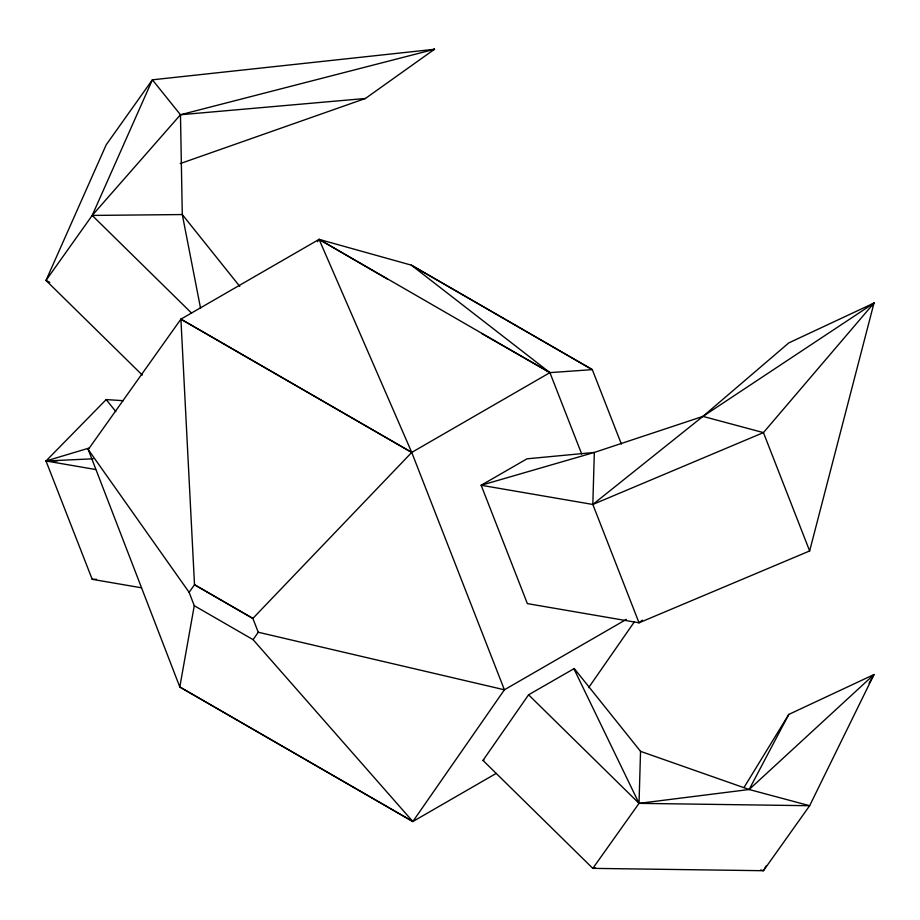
<?xml version="1.0" encoding="UTF-8"?>
<svg xmlns="http://www.w3.org/2000/svg" width="920" height="920" viewBox="0 0 920 920"><rect width="100%" height="100%" fill="white"/><g stroke="black" fill="none" stroke-linecap="round" stroke-linejoin="round"><path stroke-width="1.38" d="M592.825 504.459L594.331 452.444L702.949 416.392L874 303.048L809.646 550.953L639.032 622.806L527.367 603.612L481.16 485.265L526.964 458.827L594.331 452.444L481.16 485.265L592.825 504.459L763.439 432.607L874 303.048L788.796 342.907L702.949 416.392L592.825 504.459L639.032 622.806L642.367 620.137M640.538 751.352L639.032 803.356L592.825 868.365L482.988 760.403L528.574 694.807L574.252 668.541L640.538 751.352L749.144 789.509L809.646 805.713L874 674.556L788.796 714.414L744.004 787.508M621.368 444.049L592.307 369.633L411.332 265.144L319.091 239.372L180.906 319.148L88.228 449.523L189.117 592.331L194.269 605.705L179.802 686.998L412.838 821.537L496.248 773.386M142.29 375.061L46 280.427L92.207 215.429L152.386 79.81L434.47 49.289L365.424 98.474L180.228 163.587M528.574 694.807L639.032 803.356L749.144 789.509L788.796 714.414M872.643 305.566L874 303.048M766.256 865.72L763.439 870.711L592.825 868.365L595.643 868.008M869.067 683.307L874 674.556L749.144 789.509M412.838 821.537L253.092 639.664L258.255 632.247L252.862 618.424L194.511 584.74L180.906 319.148L411.734 452.421L504.401 689.793L412.838 821.537L179.802 686.998L88.228 449.523M588.627 687.654L634.409 621.782M317.434 241.695L319.091 239.372L549.918 372.634L592.307 369.633L411.332 265.144L549.918 372.634L581.681 453.985M189.117 592.331L194.511 584.74L252.862 618.424L411.734 452.421L549.918 372.634L481.666 333.5M191.567 313.087L92.207 215.429L180.469 114.747L434.47 49.289L431.836 50.427M123.395 400.695L106.191 399.579L46 460.977L92.207 579.324L141.496 587.799M626.405 619.356L504.401 689.793L258.255 632.247M482.988 760.403L483.92 760.023M89.459 447.948L46 460.977L95.565 469.499M431.71 50.082L434.47 49.289M49.806 282.44L46 280.427L106.191 144.808L152.386 79.81L180.469 114.747L365.424 98.474M93.15 458.804L46 460.977L57.442 460.874M92.207 215.429L182.286 214.555L239.775 286.385M92.207 579.324L96.496 579.289M702.949 416.392L763.439 432.607L809.646 550.953M760.69 869.975L763.439 870.711L809.646 805.713L639.032 803.356L573.873 668.656M194.269 605.705L253.092 639.664M387.343 279.047L319.091 239.372L411.734 452.421L180.906 319.148M106.191 399.579L115.84 411.585M200.583 308.361L182.286 214.555L180.469 114.747"/></g></svg>
